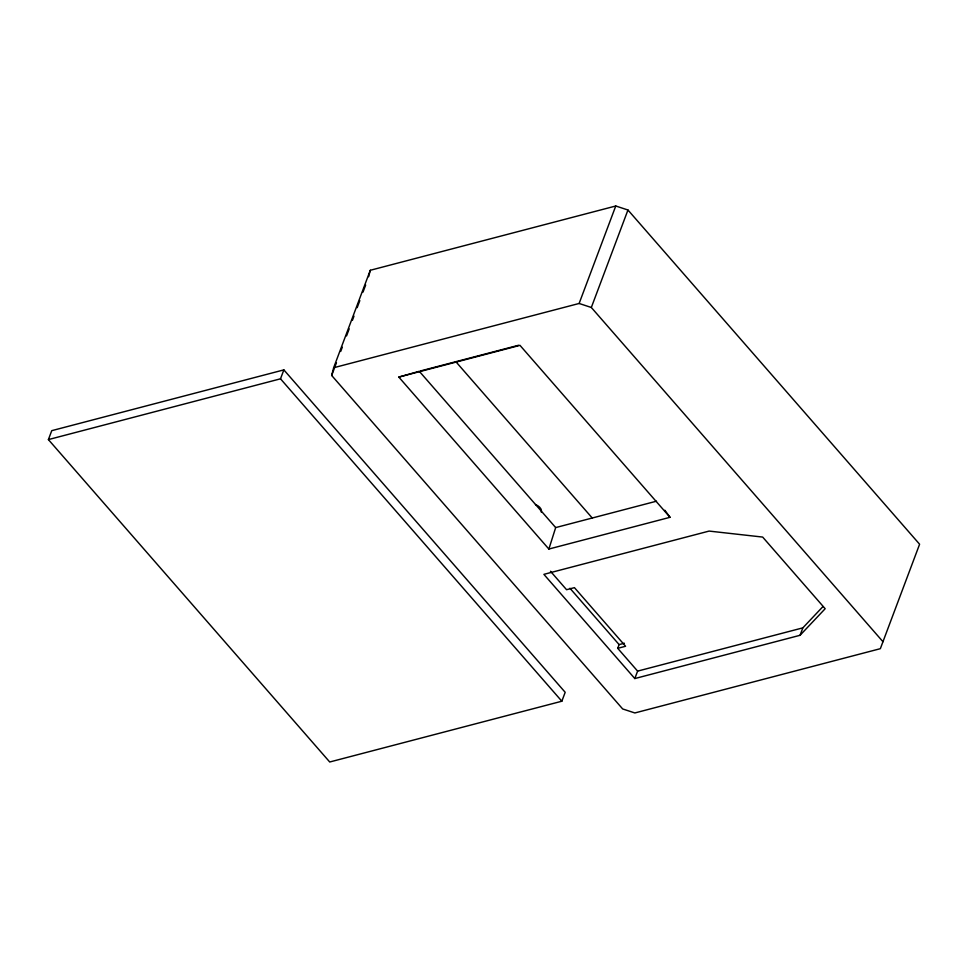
<?xml version="1.0" encoding="UTF-8"?>
<svg xmlns="http://www.w3.org/2000/svg" width="968" height="968" viewBox="0 0 968 968"><rect width="100%" height="100%" fill="white"/><g stroke="black" fill="none" stroke-linecap="round" stroke-linejoin="round"><path stroke-width="1.45" d="M331.673 375.463L333.645 367.743L370.284 270.278L615.757 206.002L627.954 210.008L919.6 544.234L880.348 648.681L634.863 712.956L622.666 708.951L331.673 375.463L336.453 362.746M368.639 276.703L370.284 270.278M555.68 527.584L419.277 371.276L398.816 377.084L548.868 549.038L555.68 527.584L656.498 501.194M48.4 439.593L51.752 430.663L283.866 369.885L565.191 692.301L561.839 701.219L329.725 761.997L48.4 439.593L280.502 378.815L283.866 369.885M340.7 351.444L342.297 347.209M346.544 335.908L349.194 328.854M352.388 320.372L353.973 316.137M357.168 307.655L359.818 300.6M363 292.118L365.662 285.052M333.645 367.743L579.13 303.468L615.757 206.002M882.961 641.711L591.327 307.485L627.954 210.008M634.814 678.556L800.04 635.298L825.172 608.715L762.663 537.071L709.108 531.081L543.883 574.351L634.814 678.556L637.61 671.114L617.717 648.318L619.121 644.603L624.372 643.224M800.04 635.298L802.847 627.857L822.945 606.585M420.741 370.889L518.642 345.249M398.816 377.084L519.985 345.358L670.025 517.311L548.868 549.038M617.717 648.318L625.594 646.261L574.435 587.649L566.57 589.706L550.465 571.253M637.61 671.114L802.847 627.857M579.13 303.468L591.327 307.485M456.061 361.935L592.186 517.941M569.934 588.241L619.121 644.603M280.502 378.815L561.839 701.219M664.859 510.245L670.025 517.311M535.486 504.57A8.083 4.985 20.6 0 1 541.245 512.096"/></g></svg>
